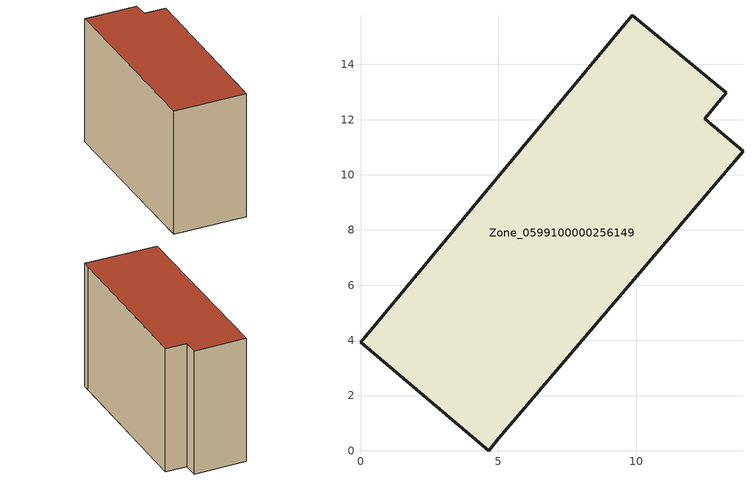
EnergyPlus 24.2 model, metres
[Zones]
Zone_0599100000256149
 floor ground (C_G): 9.85,15.78 13.26,12.98 12.48,12.03 13.86,10.86 5,0.44 4.64,0 0,3.94 z0
 wall outside (C_F): 13.26,12.98 9.85,15.78 0,3.94 4.64,0 5,0.44 13.86,10.86 12.48,12.03 13.26,12.98 z0:10.73
 roof outside (C_R): 9.85,15.78 0,3.94 4.64,0 5,0.44 13.86,10.86 12.48,12.03 13.26,12.98 z10.73
[BUILDING]
Pand.0599100000256149: North Axis=0; Terrain=City; Loads Convergence Tolerance Value=0.04; Temperature Convergence Tolerance Value=0.4; Solar Distribution=FullExterior; Maximum Number of Warmup Days=25; Minimum Number of Warmup Days=1
[Site:Location]
Rotterdam.The.Hague.AP_ZH_NLD Design_Conditions: Latitude=51.96; Longitude=4.45; Time Zone=1; Elevation=-4.5
[SITE:GROUNDTEMPERATURE:BUILDINGSURFACE]
18, 18, 18, 18, 18, 18, 18, 18, 18, 18, 18, 18
[MATERIAL] Thermal Absorptance=0.9; Solar Absorptance=0.7; Visible Absorptance=0.7
Name | Roughness | Thickness | Conductivity | Density | Specific Heat
G.TI.1946 | MediumSmooth | 0.15 | 1 | 540 | 1210
F.TI.1946 | Rough | 0.3 | 0.857143 | 1920 | 840
R.TI.1946 | MediumRough | 0.2 | 0.1 | 1500 | 1000
[CONSTRUCTION]
C_G: G.TI.1946
C_F: F.TI.1946
C_R: R.TI.1946
[ZONE]
Zone_0599100000256149: Type=1; Multiplier=1; Ceiling Height=Autocalculate; Volume=Autocalculate; Floor Area=autocalculate; Part of Total Floor Area=Yes
[ZONEINFILTRATION:DESIGNFLOWRATE]
Infil_Zone_0599100000256149: Zone or ZoneList or Space or SpaceList=Zone_0599100000256149; Schedule=AlwaysOn; Design Flow Rate Calculation Method=Flow/Area; Flow Rate per Floor Area=0.003; Constant Term Coefficient=1; Temperature Term Coefficient=0; Velocity Term Coefficient=0; Velocity Squared Term Coefficient=0
[HVACTEMPLATE:ZONE:IDEALLOADSAIRSYSTEM]
Zone_0599100000256149: Maximum Heating Supply Air Temperature=50; Minimum Cooling Supply Air Temperature=13; Maximum Heating Supply Air Humidity Ratio=0.0156; Minimum Cooling Supply Air Humidity Ratio=0.0077; Heating Limit=NoLimit; Cooling Limit=NoLimit; Dehumidification Control Type=ConstantSensibleHeatRatio; Cooling Sensible Heat Ratio=0.7; Dehumidification Setpoint=60; Humidification Control Type=None; Humidification Setpoint=30; Outdoor Air Method=None; Outdoor Air Flow Rate per Person=0.00944; Outdoor Air Flow Rate per Zone Floor Area=0; Outdoor Air Flow Rate per Zone=0; Demand Controlled Ventilation Type=None; Outdoor Air Economizer Type=NoEconomizer; Heat Recovery Type=None; Sensible Heat Recovery Effectiveness=0.7; Latent Heat Recovery Effectiveness=0.65
[ZONECONTROL:THERMOSTAT]
ThermostatControl_Zone_0599100000256149: Zone or ZoneList=Zone_0599100000256149; Control Type Schedule=DualSetpointControlType; Control 1=Thermostat_Zone_0599100000256149; Temperature Difference Between Cutout And Setpoint=0
[THERMOSTATSETPOINT:DUALSETPOINT]
Thermostat_Zone_0599100000256149: Heating Setpoint Temperature Schedule=HeatingSetpoint_Zone_0599100000256149; Cooling Setpoint Temperature Schedule=CoolingSetpoint_Zone_0599100000256149
[SCHEDULE:COMPACT]
HeatingSetpoint_Zone_0599100000256149: Through: 12/31, For: AllDays, Until: 24:00, 21
CoolingSetpoint_Zone_0599100000256149: Through: 12/31, For: AllDays, Until: 24:00, 24
DualSetpointControlType: Through: 12/31, For: AllDays, Until: 24:00, 4
AlwaysOn: Through: 12/31, For: AllDays, Until: 24:00, 1
